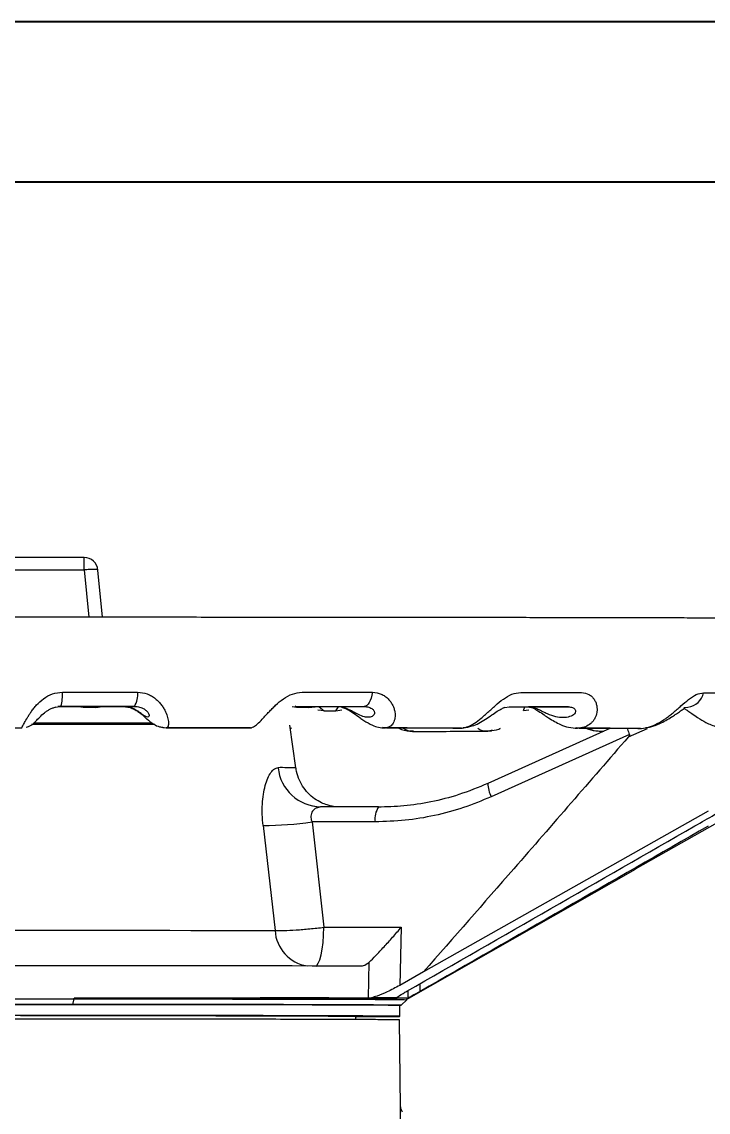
# Model space of a CAD drawing. Header units: millimetres. Extents: x 2160 to 4596, y 811 to 2534.
# Drawn here: x 3806.7 to 3931, y 2336.7 to 2534 of the extents above; entities that cross this region are included whole.
import ezdxf

# ---------------------------------------------------------------- set-up
doc = ezdxf.new("R2010")
doc.units = ezdxf.units.MM
doc.layers.add('AM_BOR', color=7, linetype='Continuous', lineweight=50)
doc.layers.add('粗实线', color=7, linetype='Continuous', lineweight=40)

# ---------------------------------------------------------------- blocks, each defined once
blk = doc.blocks.new('rA3')
at = {"layer": '粗实线'}
for p, q in [((753.384, 421.26), (333.384, 421.26)), ((748.384, 416.26), (358.384, 416.26))]:
    blk.add_line(p, q, dxfattribs=at)

msp = doc.modelspace()

# ---------------------------------------------------------------- linework, layer by layer
at = {"color": 7, "linetype": 'Continuous', "lineweight": 25}
for p, q in [((3818.045, 2437.106), (3785.07, 2437.106)), ((3818.045, 2434.85), (3818.045, 2437.106)), ((3785.07, 2434.85), (3818.045, 2434.85)), ((3818.045, 2434.85), (3818.867, 2426.288)), ((3821.355, 2426.288), (3820.533, 2434.845)), ((3812.872, 2410.049), (3813.648, 2410.144)), ((3813.824, 2410.166), (3813.285, 2410.142)), ((3813.648, 2410.144), (3813.824, 2410.166)), ((3813.824, 2410.166), (3827.131, 2410.163)), ((3817.834, 2409.985), (3816.589, 2410.137)), ((3820.118, 2409.985), (3817.834, 2409.985)), ((3820.118, 2409.985), (3821.362, 2410.136)), ((3827.131, 2410.163), (3825.134, 2410.139)), ((3856.549, 2409.965), (3855.693, 2410.077)), ((3856.549, 2409.965), (3856.201, 2410.263)), ((3856.247, 2410.147), (3868.708, 2410.136)), ((3858.689, 2409.963), (3856.549, 2409.965)), ((3858.689, 2409.963), (3859.85, 2410.113)), ((3861.455, 2409.366), (3860.328, 2409.511)), ((3860.575, 2410.113), (3861.455, 2409.366)), ((3861.455, 2409.366), (3863.572, 2409.368)), ((3863.572, 2409.368), (3864.045, 2410.099)), ((3863.572, 2409.368), (3864.694, 2409.515)), ((3868.708, 2410.136), (3863.921, 2410.115)), ((3894.164, 2409.995), (3894.952, 2410.105)), ((3894.952, 2410.105), (3905.718, 2410.088)), ((3897.557, 2409.412), (3897.796, 2410.07)), ((3897.557, 2409.412), (3898.513, 2409.56)), ((3905.718, 2410.088), (3898.469, 2410.07)), ((3926.67, 2409.936), (3927.302, 2410.043)), ((3832.248, 2406.37), (3832.987, 2406.305)), ((3832.506, 2406.347), (3832.896, 2406.284)), ((3832.952, 2406.294), (3832.906, 2406.313)), ((3848.143, 2406.284), (3848.35, 2406.305)), ((3856.356, 2399.038), (3855.266, 2406.796)), ((3855.359, 2406.134), (3855.572, 2406.27)), ((3872.035, 2406.341), (3872.757, 2406.271)), ((3872.663, 2406.261), (3872.035, 2406.341)), ((3872.663, 2406.261), (3872.494, 2406.297)), ((3872.998, 2406.261), (3872.663, 2406.261)), ((3877.67, 2405.653), (3877.077, 2405.728)), ((3877.077, 2405.728), (3877.432, 2405.728)), ((3877.467, 2405.692), (3877.077, 2405.728)), ((3886.336, 2406.244), (3886.487, 2406.26)), ((3889.192, 2405.667), (3891.08, 2405.669)), ((3890.855, 2405.662), (3891.189, 2405.724)), ((3891.08, 2405.669), (3891.78, 2405.747)), ((3913.202, 2406.193), (3891.11, 2396.222)), ((3891.78, 2405.747), (3891.206, 2405.68)), ((3891.908, 2405.857), (3891.486, 2405.75)), ((3907.007, 2406.291), (3907.653, 2406.218)), ((3911.689, 2405.702), (3912.116, 2405.703)), ((3916.542, 2404.632), (3920.016, 2406.178)), ((3916.744, 2405.102), (3891.72, 2393.806)), ((3860.442, 2391.923), (3859.505, 2392.093)), ((3860.831, 2391.973), (3860.45, 2391.875)), ((3871.338, 2391.978), (3860.827, 2391.973)), ((3930.99, 2391.209), (3879.464, 2362.136)), ((3917.811, 2380.757), (3936.111, 2391.132)), ((3850.423, 2388.622), (3852.58, 2369.606)), ((3870.72, 2389.268), (3859.291, 2389.263)), ((3859.291, 2389.263), (3861.432, 2370.187)), ((3876.802, 2357.386), (3917.833, 2380.718)), ((3861.432, 2370.187), (3875.422, 2370.194)), ((3875.422, 2370.194), (3875.146, 2359.682)), ((3869.486, 2357.388), (3869.647, 2363.865)), ((3879.464, 2362.136), (3875.146, 2359.682)), ((3878.838, 2358.594), (3878.884, 2360.022)), ((3876.592, 2358.708), (3876.595, 2357.336)), ((3816.014, 2356.242), (3816.21, 2357.244)), ((3816.21, 2357.244), (3816.21, 2357.347)), ((3870.044, 2357.453), (3869.486, 2357.388)), ((3874.525, 2357.426), (3874.438, 2357.366)), ((3875.192, 2354.086), (3875.192, 2356.086)), ((3875.443, 2356.086), (3876.443, 2357.086)), ((3876.443, 2357.189), (3876.802, 2357.386)), ((3876.443, 2357.086), (3876.443, 2357.19)), ((3876.707, 2357.394), (3876.595, 2357.336)), ((3867.192, 2353.498), (3867.192, 2354.099)), ((3875.463, 2325.063), (3875.092, 2353.428))]:
    msp.add_line(p, q, dxfattribs=at)
at = {"color": 7, "linetype": 'Continuous', "lineweight": 25, "flags": 128}
for points in [[(3814.098, 2412.75), (3815.805, 2412.75), (3817.51, 2412.75), (3819.214, 2412.749), (3820.916, 2412.749), (3822.617, 2412.748), (3824.315, 2412.748), (3826.011, 2412.747), (3827.704, 2412.747)], [(3857.476, 2412.731), (3859.09, 2412.73), (3860.699, 2412.728), (3862.301, 2412.727), (3863.897, 2412.726), (3865.487, 2412.724), (3867.07, 2412.723), (3868.647, 2412.721), (3870.217, 2412.72)], [(3870.217, 2412.72), (3870.114, 2412.174), (3869.978, 2411.672), (3869.814, 2411.227), (3869.624, 2410.847), (3869.414, 2410.543), (3869.188, 2410.319), (3868.95, 2410.183), (3868.708, 2410.136)], [(3897.053, 2412.688), (3898.464, 2412.686), (3899.866, 2412.684), (3901.258, 2412.682), (3902.639, 2412.68), (3904.01, 2412.677), (3905.371, 2412.675), (3906.721, 2412.673), (3908.061, 2412.671)], [(3930.131, 2412.625), (3931.244, 2412.622), (3932.343, 2412.619), (3933.429, 2412.616), (3934.502, 2412.614), (3935.561, 2412.611), (3936.606, 2412.608), (3937.638, 2412.605), (3938.656, 2412.602)], [(3821.362, 2410.136), (3820.766, 2410.136), (3820.17, 2410.136), (3819.574, 2410.136), (3818.978, 2410.136), (3818.381, 2410.136), (3817.784, 2410.136), (3817.186, 2410.137), (3816.589, 2410.137)], [(3830.852, 2406.892), (3830.41, 2406.893), (3826.628, 2406.897), (3822.68, 2406.901), (3818.592, 2406.905), (3814.392, 2406.907), (3810.108, 2406.909), (3808.509, 2406.91)], [(3891.218, 2396.266), (3891.124, 2396.24), (3891.11, 2396.222)], [(3784.588, 2369.663), (3789.075, 2369.666), (3793.64, 2369.667), (3798.255, 2369.668), (3802.892, 2369.669), (3807.521, 2369.668), (3812.113, 2369.667), (3816.642, 2369.664), (3821.077, 2369.661), (3825.391, 2369.658), (3829.558, 2369.653), (3833.552, 2369.648), (3837.348, 2369.643), (3840.922, 2369.636), (3844.252, 2369.629), (3847.318, 2369.622), (3850.1, 2369.614), (3852.58, 2369.606)], [(3859.976, 2363.187), (3860.129, 2363.287), (3860.42, 2363.679), (3860.69, 2364.319), (3860.929, 2365.184), (3861.13, 2366.244), (3861.283, 2367.46), (3861.386, 2368.79), (3861.432, 2370.187)], [(3868.193, 2363.16), (3865.546, 2363.17), (3862.573, 2363.18), (3859.29, 2363.189), (3855.712, 2363.198), (3851.859, 2363.206), (3847.749, 2363.213), (3843.404, 2363.22), (3838.846, 2363.226), (3834.099, 2363.231), (3829.185, 2363.236), (3824.132, 2363.24), (3818.964, 2363.243), (3813.707, 2363.245), (3808.39, 2363.246), (3803.038, 2363.247), (3797.679, 2363.247), (3792.341, 2363.246), (3787.05, 2363.244), (3781.834, 2363.241), (3776.72, 2363.238)], [(3774.012, 2357.236), (3779.069, 2357.24), (3784.243, 2357.243), (3789.506, 2357.245), (3794.831, 2357.246), (3800.192, 2357.247), (3805.56, 2357.247), (3810.909, 2357.246), (3816.21, 2357.244)], [(3774.381, 2356.234), (3779.371, 2356.238), (3784.475, 2356.241), (3789.668, 2356.243), (3794.922, 2356.244), (3800.211, 2356.245), (3805.507, 2356.245), (3810.784, 2356.244), (3816.014, 2356.242)], [(3875.192, 2356.086), (3875.181, 2356.089), (3874.919, 2356.1), (3874.307, 2356.111), (3873.349, 2356.121), (3872.05, 2356.132), (3870.416, 2356.142), (3868.454, 2356.152), (3866.174, 2356.162), (3863.587, 2356.171), (3860.704, 2356.18), (3857.541, 2356.189), (3854.111, 2356.197), (3850.432, 2356.204), (3846.52, 2356.211), (3842.395, 2356.217), (3838.075, 2356.223), (3833.583, 2356.228), (3828.938, 2356.232), (3824.163, 2356.236), (3819.282, 2356.239), (3814.316, 2356.241), (3809.291, 2356.243), (3804.229, 2356.244)], [(3816.014, 2356.242), (3821.052, 2356.239), (3825.993, 2356.236), (3830.813, 2356.232), (3835.489, 2356.227), (3839.999, 2356.222), (3844.32, 2356.215), (3848.431, 2356.209), (3852.312, 2356.201), (3855.943, 2356.193), (3859.309, 2356.185), (3862.391, 2356.176), (3865.175, 2356.167), (3867.647, 2356.157), (3869.796, 2356.147), (3871.61, 2356.136), (3873.081, 2356.126), (3874.202, 2356.115), (3874.967, 2356.104), (3875.373, 2356.093), (3875.417, 2356.082), (3875.192, 2356.073)], [(3816.21, 2357.347), (3821.316, 2357.345), (3826.323, 2357.341), (3831.209, 2357.337), (3835.949, 2357.332), (3840.519, 2357.327), (3844.899, 2357.321), (3849.065, 2357.314), (3852.999, 2357.306), (3856.68, 2357.298), (3860.09, 2357.29), (3863.214, 2357.281), (3866.036, 2357.271), (3868.542, 2357.261), (3870.72, 2357.251), (3872.558, 2357.241), (3874.049, 2357.23), (3874.682, 2357.224)], [(3816.21, 2357.244), (3821.316, 2357.241), (3826.323, 2357.238), (3831.209, 2357.234), (3835.949, 2357.229), (3840.519, 2357.223), (3844.899, 2357.217), (3849.065, 2357.21), (3852.999, 2357.203), (3856.68, 2357.195), (3860.09, 2357.186), (3863.214, 2357.177), (3866.036, 2357.168), (3868.542, 2357.158), (3870.72, 2357.148), (3872.558, 2357.137), (3874.049, 2357.126), (3875.185, 2357.115), (3875.961, 2357.104), (3876.372, 2357.093), (3876.443, 2357.086)], [(3867.192, 2354.015), (3867.353, 2354.016), (3869.475, 2354.026), (3871.275, 2354.036), (3872.742, 2354.046), (3873.871, 2354.057), (3874.656, 2354.067), (3875.094, 2354.078), (3875.181, 2354.089), (3874.919, 2354.1), (3874.307, 2354.111), (3873.349, 2354.121), (3872.05, 2354.132), (3870.416, 2354.142), (3868.454, 2354.152), (3866.174, 2354.162), (3863.587, 2354.171), (3860.704, 2354.18), (3857.541, 2354.189), (3854.111, 2354.197), (3850.432, 2354.204), (3846.52, 2354.211), (3842.395, 2354.217), (3838.075, 2354.223), (3833.583, 2354.228), (3828.938, 2354.232), (3824.163, 2354.236), (3819.282, 2354.239), (3814.316, 2354.241), (3809.291, 2354.243), (3804.229, 2354.244)], [(3806.492, 2354.227), (3811.265, 2354.226), (3815.988, 2354.224), (3820.635, 2354.221), (3825.18, 2354.218), (3829.6, 2354.214), (3833.871, 2354.209), (3837.971, 2354.204), (3841.877, 2354.198), (3845.568, 2354.191), (3849.026, 2354.184), (3852.231, 2354.176), (3855.166, 2354.168), (3857.816, 2354.16), (3860.166, 2354.151), (3862.205, 2354.141), (3863.921, 2354.132), (3865.304, 2354.122), (3866.348, 2354.112), (3867.048, 2354.102), (3867.398, 2354.091), (3867.398, 2354.081), (3867.192, 2354.074)]]:
    msp.add_lwpolyline(points, dxfattribs=at)
at = {"color": 7, "linetype": 'Continuous', "lineweight": 25}
for centre, radius, start, end in [((3818.045, 2434.606), 2.5, 5.48335, 89.99975), ((3806.357, 2412.262), 7.756, 344.31989, 3.60709), ((3823.634, 2412.294), 4.095, 328.64341, 6.35188), ((3926.989, 2413.228), 3.2, 275.6221, 349.13259), ((3853.686, 2312.698), 86.382, 88.22863, 90.36633), ((3861.029, 2399.909), 7.939, 186.01237, 268.57478), ((3896.323, 2396.253), 5.213, 180.34227, 207.99964), ((3874.267, 2389.883), 3.6, 144.41671, 189.84152), ((3850.388, 2450.79), 62.168, 270.03279, 278.23411), ((3859.522, 2370.053), 6.956, 183.69146, 260.57483), ((3864.643, 1108.91), 1248.554, 89.54649, 89.75213), ((3876.736, 2357.184), 0.212, 71.75911, 97.754)]:
    msp.add_arc(centre, radius, start, end, dxfattribs=at)
msp.add_open_spline([(3820.533, 2434.845), (3820.493, 2434.873), (3820.414, 2434.929), (3819.837, 2434.954), (3819.017, 2434.932), (3818.369, 2434.877), (3818.045, 2434.85)], degree=3, dxfattribs=at)
for points, knots in [([(3963.166, 2406.009), (3963.221, 2406.015), (3963.362, 2406.03), (3963.744, 2406.087), (3964.312, 2406.2), (3965.033, 2406.393), (3965.946, 2406.72), (3967.071, 2407.267), (3968.329, 2408.115), (3969.557, 2409.277), (3970.608, 2410.693), (3971.401, 2412.288), (3971.901, 2414.002), (3972.089, 2415.778), (3971.96, 2417.56), (3971.518, 2419.292), (3970.776, 2420.917), (3969.759, 2422.385), (3968.499, 2423.649), (3967.134, 2424.601), (3965.875, 2425.208), (3964.879, 2425.549), (3964.121, 2425.737), (3963.539, 2425.84), (3963.095, 2425.897), (3962.727, 2425.93), (3962.313, 2425.955), (3961.923, 2425.968), (3961.334, 2425.982), (3960.549, 2425.995), (3959.616, 2426.007), (3958.43, 2426.02), (3957.046, 2426.032), (3955.383, 2426.045), (3953.449, 2426.058), (3951.246, 2426.071), (3948.78, 2426.084), (3946.054, 2426.096), (3943.074, 2426.109), (3939.845, 2426.121), (3936.373, 2426.133), (3932.665, 2426.145), (3928.726, 2426.156), (3924.565, 2426.167), (3920.188, 2426.178), (3915.604, 2426.188), (3910.82, 2426.198), (3905.847, 2426.208), (3900.692, 2426.217), (3895.365, 2426.226), (3889.877, 2426.234), (3884.238, 2426.241), (3878.459, 2426.248), (3872.552, 2426.255), (3866.528, 2426.261), (3860.403, 2426.266), (3854.191, 2426.271), (3847.911, 2426.276), (3841.586, 2426.28), (3835.253, 2426.283), (3828.977, 2426.285), (3822.926, 2426.287), (3817.481, 2426.289), (3812.705, 2426.29), (3807.576, 2426.29), (3803.94, 2426.29), (3801.693, 2426.29)], [0, 0, 0, 0, 0.0017465, 0.0044658, 0.0070078, 0.0098268, 0.0132699, 0.01777, 0.0233681, 0.0295284, 0.0358372, 0.0421771, 0.0485239, 0.0548725, 0.0612218, 0.0675716, 0.0739223, 0.080274, 0.0866264, 0.0929737, 0.0980915, 0.1017275, 0.1047111, 0.1075398, 0.110673, 0.1150505, 0.1222946, 0.1411051, 0.1636746, 0.1818588, 0.204115, 0.2240384, 0.2453355, 0.2673737, 0.2899055, 0.3127692, 0.3358643, 0.359126, 0.3825109, 0.405989, 0.4295389, 0.4531449, 0.4767954, 0.5004811, 0.5241948, 0.5479305, 0.5716831, 0.5954484, 0.619222, 0.6430003, 0.666779, 0.690554, 0.7143201, 0.7380713, 0.7617997, 0.7854945, 0.8091398, 0.8327115, 0.8561692, 0.8794397, 0.9023738, 0.9246109, 0.9449865, 0.9610624, 0.975932, 1, 1, 1, 1]), ([(3806.753, 2406.316), (3806.807, 2406.395), (3806.912, 2406.548), (3807.245, 2407.199), (3807.651, 2407.955), (3808.086, 2408.669), (3808.461, 2409.231), (3808.899, 2409.818), (3809.591, 2410.629), (3810.648, 2411.6), (3812.252, 2412.547), (3813.483, 2412.682), (3814.098, 2412.75)], [0, 0, 0, 0, 0.12815128, 0.24968425, 0.38014414, 0.44118834, 0.49971966, 0.56356941, 0.62458975, 0.74964254, 0.87500653, 1, 1, 1, 1]), ([(3827.704, 2412.747), (3828.308, 2412.682), (3829.21, 2412.584), (3830.255, 2412.057), (3830.948, 2411.575), (3831.551, 2411.011), (3832.047, 2410.417), (3832.455, 2409.801), (3832.866, 2409.016), (3833.126, 2408.273), (3833.258, 2407.628), (3833.308, 2407.069), (3833.251, 2406.529), (3833.077, 2406.381), (3832.987, 2406.306)], [0, 0, 0, 0, 0.1244726, 0.1859089, 0.2498878, 0.3111053, 0.3751889, 0.4362181, 0.5000981, 0.6195311, 0.6833816, 0.7502528, 0.8718565, 1, 1, 1, 1]), ([(3848.212, 2406.295), (3848.424, 2406.369), (3848.837, 2406.513), (3849.607, 2407.156), (3850.332, 2407.908), (3850.985, 2408.623), (3851.502, 2409.186), (3852.061, 2409.775), (3852.888, 2410.591), (3854.054, 2411.57), (3855.697, 2412.526), (3856.883, 2412.662), (3857.476, 2412.731)], [0, 0, 0, 0, 0.1280635, 0.2496605, 0.3801541, 0.4411983, 0.4997165, 0.5635714, 0.6245804, 0.7496419, 0.8750131, 1, 1, 1, 1]), ([(3870.217, 2412.72), (3870.773, 2412.654), (3871.602, 2412.554), (3872.509, 2412.021), (3873.085, 2411.534), (3873.555, 2410.966), (3873.905, 2410.368), (3874.15, 2409.748), (3874.332, 2408.959), (3874.334, 2408.215), (3874.185, 2407.571), (3873.94, 2407.015), (3873.495, 2406.481), (3873.007, 2406.342), (3872.757, 2406.271)], [0, 0, 0, 0, 0.1244778, 0.1858957, 0.249876, 0.3110978, 0.3752041, 0.4362225, 0.5001072, 0.6195243, 0.6833849, 0.7502763, 0.8719414, 1, 1, 1, 1]), ([(3886.462, 2406.253), (3886.82, 2406.323), (3887.519, 2406.458), (3888.681, 2407.092), (3889.682, 2407.842), (3890.514, 2408.557), (3891.14, 2409.121), (3891.786, 2409.713), (3892.695, 2410.532), (3893.893, 2411.517), (3895.464, 2412.482), (3896.524, 2412.619), (3897.053, 2412.688)], [0, 0, 0, 0, 0.12798414, 0.24964221, 0.38016298, 0.44120626, 0.49971221, 0.56357312, 0.62457328, 0.74964181, 0.87501882, 1, 1, 1, 1]), ([(3908.061, 2412.671), (3908.529, 2412.603), (3909.227, 2412.503), (3909.932, 2411.964), (3910.35, 2411.474), (3910.653, 2410.901), (3910.83, 2410.299), (3910.893, 2409.676), (3910.831, 2408.884), (3910.572, 2408.139), (3910.151, 2407.497), (3909.624, 2406.943), (3908.818, 2406.415), (3908.048, 2406.284), (3907.653, 2406.218)], [0, 0, 0, 0, 0.124482, 0.1858845, 0.2498661, 0.3110911, 0.3752157, 0.4362261, 0.5001158, 0.6195186, 0.6833865, 0.7502937, 0.8720137, 1, 1, 1, 1]), ([(3918.913, 2406.193), (3919.395, 2406.259), (3920.335, 2406.386), (3921.815, 2407.014), (3923.03, 2407.762), (3923.987, 2408.476), (3924.683, 2409.041), (3925.373, 2409.634), (3926.305, 2410.457), (3927.454, 2411.447), (3928.845, 2412.417), (3929.703, 2412.556), (3930.131, 2412.625)], [0, 0, 0, 0, 0.1279194, 0.2496295, 0.3801702, 0.4412122, 0.4997079, 0.5635745, 0.6245684, 0.7496421, 0.8750234, 1, 1, 1, 1]), ([(3807.556, 2406.408), (3807.693, 2406.445), (3808.426, 2406.638), (3809.068, 2407.261), (3809.959, 2408.187), (3810.647, 2408.865), (3811.302, 2409.356), (3811.812, 2409.66), (3812.349, 2409.904), (3812.711, 2410.005), (3812.894, 2410.057)], [0, 0, 0, 0, 0.0714083, 0.3809344, 0.5556887, 0.7203323, 0.7949508, 0.8649836, 0.932048, 1, 1, 1, 1]), ([(3816.589, 2410.137), (3815.953, 2410.137), (3814.682, 2410.139), (3813.751, 2410.141), (3813.285, 2410.142)], [0, 0, 0, 0, 0.5000497, 1, 1, 1, 1]), ([(3825.134, 2410.139), (3824.562, 2410.138), (3823.419, 2410.136), (3822.048, 2410.136), (3821.362, 2410.136)], [0, 0, 0, 0, 0.4999263, 1, 1, 1, 1]), ([(3825.089, 2410.139), (3825.376, 2410.124), (3825.925, 2410.096), (3826.743, 2409.832), (3827.466, 2409.462), (3828.226, 2408.932), (3828.825, 2408.402), (3829.561, 2407.714), (3830.503, 2406.982), (3831.548, 2406.461), (3832.13, 2406.396), (3832.368, 2406.37)], [0, 0, 0, 0, 0.093408, 0.1791879, 0.26097, 0.3408111, 0.4814037, 0.5675837, 0.7643431, 0.9034002, 1, 1, 1, 1]), ([(3827.131, 2410.163), (3827.455, 2410.139), (3828.102, 2410.091), (3828.91, 2409.731), (3829.449, 2409.289), (3829.794, 2408.756), (3829.797, 2408.327), (3829.539, 2408.165), (3829.1, 2408.316), (3828.532, 2408.739), (3827.797, 2409.273), (3827.04, 2409.714), (3826.115, 2410.068), (3825.461, 2410.115), (3825.134, 2410.139)], [0, 0, 0, 0, 0.0625764, 0.1252848, 0.1848998, 0.2501233, 0.3749307, 0.5001323, 0.6253324, 0.7502715, 0.8127295, 0.8750555, 0.937394, 1, 1, 1, 1]), ([(3863.921, 2410.115), (3863.264, 2410.114), (3861.95, 2410.113), (3860.55, 2410.113), (3859.85, 2410.113)], [0, 0, 0, 0, 0.4999268, 1, 1, 1, 1]), ([(3868.708, 2410.136), (3869.004, 2410.112), (3869.598, 2410.064), (3870.257, 2409.704), (3870.593, 2409.261), (3870.625, 2408.729), (3870.209, 2408.3), (3869.456, 2408.138), (3868.537, 2408.289), (3867.599, 2408.713), (3866.641, 2409.247), (3865.787, 2409.689), (3864.849, 2410.044), (3864.231, 2410.091), (3863.921, 2410.115)], [0, 0, 0, 0, 0.0625764, 0.1252848, 0.1848997, 0.2501233, 0.3749307, 0.5001323, 0.6253324, 0.7502715, 0.8127295, 0.8750555, 0.937394, 1, 1, 1, 1]), ([(3864.64, 2410.023), (3864.872, 2409.955), (3865.336, 2409.82), (3866.094, 2409.421), (3867.002, 2408.832), (3867.837, 2408.208), (3868.908, 2407.447), (3870.019, 2406.802), (3871.343, 2406.338), (3872.118, 2406.284), (3872.534, 2406.255)], [0, 0, 0, 0, 0.0868567, 0.1736311, 0.259945, 0.4143185, 0.5098834, 0.7141667, 0.8464297, 1, 1, 1, 1]), ([(3886.637, 2406.327), (3887.182, 2406.391), (3888.534, 2406.549), (3890.244, 2407.544), (3891.761, 2408.574), (3892.648, 2409.177), (3893.248, 2409.54), (3893.748, 2409.817), (3894.013, 2409.934), (3894.188, 2410.011)], [0, 0, 0, 0, 0.2069628, 0.5134188, 0.657871, 0.7839565, 0.8407461, 0.8942908, 1, 1, 1, 1]), ([(3905.718, 2410.088), (3905.967, 2410.064), (3906.467, 2410.016), (3906.932, 2409.655), (3907.042, 2409.212), (3906.76, 2408.679), (3905.953, 2408.251), (3904.756, 2408.09), (3903.418, 2408.242), (3902.174, 2408.666), (3901.058, 2409.2), (3900.166, 2409.643), (3899.278, 2409.998), (3898.739, 2410.046), (3898.469, 2410.07)], [0, 0, 0, 0, 0.0625764, 0.1252848, 0.1848997, 0.2501233, 0.3749307, 0.5001323, 0.6253324, 0.7502715, 0.8127295, 0.8750555, 0.937394, 1, 1, 1, 1]), ([(3898.475, 2410.07), (3898.574, 2410.062), (3898.763, 2410.047), (3899.189, 2409.903), (3899.708, 2409.65), (3900.415, 2409.227), (3901.232, 2408.671), (3902.545, 2407.78), (3904.007, 2406.94), (3905.778, 2406.317), (3906.798, 2406.244), (3907.341, 2406.205)], [0, 0, 0, 0, 0.0777427, 0.1484194, 0.2140198, 0.2762986, 0.3839969, 0.4687636, 0.693002, 0.8364791, 1, 1, 1, 1]), ([(3919.638, 2406.328), (3919.952, 2406.358), (3920.819, 2406.441), (3922.431, 2407.092), (3923.905, 2407.937), (3925.081, 2408.731), (3925.697, 2409.151), (3926.168, 2409.471), (3926.47, 2409.68), (3926.656, 2409.834), (3926.666, 2409.909), (3926.671, 2409.948)], [0, 0, 0, 0, 0.1081936, 0.2986092, 0.5541821, 0.6356454, 0.7353857, 0.7943785, 0.8571682, 0.9253812, 1, 1, 1, 1]), ([(3926.618, 2409.823), (3926.668, 2409.793), (3926.831, 2409.695), (3927.332, 2409.358), (3928.097, 2408.806), (3929.188, 2408.045), (3930.689, 2407.163), (3932.666, 2406.334), (3934.142, 2406.207), (3934.943, 2406.138)], [0, 0, 0, 0, 0.0359342, 0.1176904, 0.2156757, 0.3473896, 0.5215507, 0.740469, 1, 1, 1, 1]), ([(3808.865, 2407.182), (3810.942, 2407.181), (3815.28, 2407.179), (3821.595, 2407.174), (3826.735, 2407.169), (3829.486, 2407.165), (3830.357, 2407.164)], [0, 0, 0, 0, 0.27176479, 0.56750305, 0.86324131, 1, 1, 1, 1]), ([(3791.042, 2406.318), (3793.656, 2406.318), (3798.89, 2406.318), (3804.13, 2406.316), (3806.753, 2406.316)], [0, 0, 0, 0, 0.4994046, 1, 1, 1, 1]), ([(3832.854, 2406.284), (3834.707, 2406.283), (3838.511, 2406.281), (3843.572, 2406.278), (3846.753, 2406.276), (3848.027, 2406.276)], [0, 0, 0, 0, 0.3629631, 0.7448966, 1, 1, 1, 1]), ([(3848.143, 2406.284), (3845.637, 2406.286), (3840.62, 2406.289), (3835.51, 2406.292), (3832.952, 2406.294)], [0, 0, 0, 0, 0.4994071, 1, 1, 1, 1]), ([(3832.987, 2406.306), (3835.545, 2406.304), (3840.666, 2406.301), (3845.695, 2406.297), (3848.212, 2406.295)], [0, 0, 0, 0, 0.4994057, 1, 1, 1, 1]), ([(3872.757, 2406.271), (3875.085, 2406.269), (3879.746, 2406.263), (3884.222, 2406.257), (3886.462, 2406.253)], [0, 0, 0, 0, 0.4994067, 1, 1, 1, 1]), ([(3886.336, 2406.244), (3884.107, 2406.247), (3879.864, 2406.252), (3875.445, 2406.258), (3873.348, 2406.26)], [0, 0, 0, 0, 0.5254004, 1, 1, 1, 1]), ([(3875.013, 2406.252), (3875.172, 2406.167), (3875.959, 2405.749), (3876.821, 2405.691), (3877.509, 2405.645)], [0, 0, 0, 0, 0.2028461, 1, 1, 1, 1]), ([(3875.8, 2406.251), (3875.988, 2406.122), (3876.602, 2405.701), (3877.111, 2405.696), (3877.463, 2405.693)], [0, 0, 0, 0, 0.3060772, 1, 1, 1, 1]), ([(3877.461, 2405.645), (3877.894, 2405.646), (3880.203, 2405.648), (3884.07, 2405.653), (3887.431, 2405.658), (3889.008, 2405.66)], [0, 0, 0, 0, 0.1090203, 0.5818722, 1, 1, 1, 1]), ([(3889.008, 2405.66), (3889.22, 2405.66), (3889.855, 2405.661), (3890.466, 2405.662), (3890.874, 2405.662)], [0, 0, 0, 0, 0.3329005, 1, 1, 1, 1]), ([(3891.08, 2405.669), (3890.562, 2405.669), (3889.875, 2405.67), (3889.419, 2406.123), (3889.307, 2406.234)], [0, 0, 0, 0, 0.7544677, 1, 1, 1, 1]), ([(3891.405, 2405.764), (3891.969, 2405.807), (3892.65, 2405.859), (3893.31, 2406.174), (3893.423, 2406.228)], [0, 0, 0, 0, 0.82759888, 1, 1, 1, 1]), ([(3907.503, 2406.209), (3907.345, 2406.219), (3907.156, 2406.232), (3907.028, 2406.283), (3907.007, 2406.291)], [0, 0, 0, 0, 0.8414692, 1, 1, 1, 1]), ([(3918.738, 2406.185), (3916.933, 2406.189), (3913.321, 2406.197), (3909.444, 2406.205), (3907.503, 2406.209)], [0, 0, 0, 0, 0.4994087, 1, 1, 1, 1]), ([(3907.653, 2406.218), (3909.594, 2406.214), (3913.48, 2406.206), (3917.101, 2406.197), (3918.913, 2406.193)], [0, 0, 0, 0, 0.4994076, 1, 1, 1, 1]), ([(3908.914, 2406.202), (3909.196, 2406.095), (3910.058, 2405.767), (3910.923, 2405.725), (3911.505, 2405.697)], [0, 0, 0, 0, 0.3268445, 1, 1, 1, 1]), ([(3909.353, 2406.201), (3909.51, 2406.12), (3910.321, 2405.701), (3911.078, 2405.702), (3911.689, 2405.702)], [0, 0, 0, 0, 0.1932962, 1, 1, 1, 1]), ([(3916.33, 2406.187), (3916.346, 2406.137), (3916.451, 2405.815), (3916.61, 2405.429), (3916.744, 2405.102)], [0, 0, 0, 0, 0.1526641, 1, 1, 1, 1]), ([(3916.542, 2404.632), (3909.64, 2396.682), (3897.316, 2382.485), (3884.919, 2368.354), (3879.464, 2362.136)], [0, 0, 0, 0, 0.5600003, 1, 1, 1, 1]), ([(3916.744, 2405.102), (3916.75, 2405.083), (3916.763, 2405.037), (3916.746, 2404.939), (3916.677, 2404.796), (3916.593, 2404.695), (3916.542, 2404.632)], [0, 0, 0, 0, 0.1147934, 0.2642503, 0.5426543, 1, 1, 1, 1]), ([(3928.6, 2388.544), (3929.783, 2389.224), (3935.697, 2392.622), (3944.811, 2397.87), (3952.705, 2402.442), (3955.899, 2404.291)], [0, 0, 0, 0, 0.1295721, 0.6478768, 1, 1, 1, 1]), ([(3850.423, 2388.622), (3850.364, 2389.28), (3850.246, 2390.589), (3850.279, 2392.493), (3850.456, 2394.272), (3850.79, 2395.871), (3851.253, 2397.223), (3851.829, 2398.251), (3852.465, 2398.95), (3852.913, 2399.036), (3853.134, 2399.078)], [0, 0, 0, 0, 0.1262135, 0.2512855, 0.3774369, 0.5006266, 0.6257769, 0.7501083, 0.876543, 1, 1, 1, 1]), ([(3863.682, 2391.975), (3863.627, 2391.98), (3863.5, 2391.992), (3863.154, 2392.041), (3862.642, 2392.141), (3861.9, 2392.342), (3860.881, 2392.744), (3859.69, 2393.441), (3858.513, 2394.461), (3857.513, 2395.733), (3856.803, 2397.184), (3856.425, 2398.314), (3856.385, 2398.947), (3856.379, 2399.043)], [0, 0, 0, 0, 0.029082, 0.0680689, 0.1120949, 0.1798403, 0.2758785, 0.404412, 0.5453155, 0.6882167, 0.8313933, 0.974618, 1, 1, 1, 1]), ([(3891.11, 2396.222), (3889.377, 2395.508), (3886.015, 2394.121), (3880.889, 2392.83), (3875.983, 2392.065), (3872.783, 2391.976), (3871.229, 2391.934)], [0, 0, 0, 0, 0.2733047, 0.5299772, 0.7718071, 1, 1, 1, 1]), ([(3891.72, 2393.806), (3890.052, 2393.113), (3886.714, 2391.726), (3881.478, 2390.342), (3876.133, 2389.437), (3872.528, 2389.325), (3870.72, 2389.268)], [0, 0, 0, 0, 0.2492462, 0.4987214, 0.7485201, 1, 1, 1, 1]), ([(3860.45, 2391.875), (3860.318, 2391.851), (3859.934, 2391.781), (3859.466, 2391.355), (3859.161, 2390.805), (3859.052, 2390.324), (3859.082, 2389.791), (3859.22, 2389.442), (3859.291, 2389.263)], [0, 0, 0, 0, 0.1521978, 0.4444541, 0.5839191, 0.7193022, 0.8553903, 1, 1, 1, 1]), ([(3876.452, 2358.628), (3885.146, 2363.61), (3902.534, 2373.573), (3919.911, 2383.553), (3928.6, 2388.544)], [0, 0, 0, 0, 0.4999998, 1, 1, 1, 1]), ([(3931.014, 2388.507), (3922.32, 2383.517), (3904.933, 2373.537), (3887.536, 2363.575), (3878.838, 2358.594)], [0, 0, 0, 0, 0.49999991, 1, 1, 1, 1]), ([(3852.58, 2369.606), (3853.085, 2369.6), (3854.092, 2369.587), (3856.333, 2369.703), (3858.86, 2369.901), (3860.575, 2370.091), (3861.432, 2370.187)], [0, 0, 0, 0, 0.25036705, 0.50052482, 0.75010341, 1, 1, 1, 1]), ([(3869.647, 2363.865), (3870.018, 2364.253), (3870.761, 2365.027), (3872.305, 2366.642), (3873.882, 2368.369), (3874.908, 2369.585), (3875.422, 2370.194)], [0, 0, 0, 0, 0.2499495, 0.4997482, 0.7494576, 1, 1, 1, 1]), ([(3869.647, 2363.865), (3869.286, 2363.569), (3868.825, 2363.189), (3868.306, 2363.166), (3868.193, 2363.16)], [0, 0, 0, 0, 0.7807887, 1, 1, 1, 1]), ([(3875.146, 2359.682), (3874.392, 2359.275), (3872.997, 2358.521), (3871.172, 2357.749), (3870.367, 2357.538), (3870.044, 2357.453)], [0, 0, 0, 0, 0.413014, 0.7645313, 1, 1, 1, 1]), ([(3874.525, 2357.426), (3874.92, 2357.689), (3875.505, 2358.079), (3876.22, 2358.494), (3876.452, 2358.628)], [0, 0, 0, 0, 0.67543597, 1, 1, 1, 1]), ([(3878.838, 2358.594), (3878.342, 2358.311), (3877.605, 2357.892), (3876.928, 2357.517), (3876.707, 2357.394)], [0, 0, 0, 0, 0.6730898, 1, 1, 1, 1]), ([(3869.486, 2357.388), (3868.552, 2357.39), (3866.683, 2357.395), (3863.275, 2357.399), (3859.427, 2357.401), (3855.152, 2357.401), (3850.541, 2357.4), (3845.591, 2357.396), (3840.277, 2357.39), (3833.686, 2357.381), (3825.706, 2357.368), (3819.393, 2357.354), (3816.21, 2357.347)], [0, 0, 0, 0, 0.0890148, 0.1780296, 0.2696304, 0.3612313, 0.4502461, 0.5392609, 0.6308618, 0.7224627, 0.8600618, 1, 1, 1, 1]), ([(3876.595, 2357.336), (3876.412, 2357.341), (3876.045, 2357.353), (3874.974, 2357.362), (3874.438, 2357.366)], [0, 0, 0, 0, 0.4998371, 1, 1, 1, 1]), ([(3875.092, 2353.428), (3874.971, 2353.434), (3874.728, 2353.448), (3872.779, 2353.468), (3869.703, 2353.488), (3865.439, 2353.506), (3860.091, 2353.524), (3853.742, 2353.539), (3846.503, 2353.553), (3838.497, 2353.564), (3829.861, 2353.573), (3820.744, 2353.58), (3811.3, 2353.584), (3804.895, 2353.585), (3801.692, 2353.585)], [0, 0, 0, 0, 0.08331703, 0.16665184, 0.24998666, 0.33332147, 0.41665629, 0.49999111, 0.58332592, 0.66666074, 0.74999555, 0.83333037, 0.91666518, 1, 1, 1, 1]), ([(3875.684, 2336.736), (3875.575, 2336.913), (3875.354, 2337.269), (3875.315, 2337.686), (3875.295, 2337.896)], [0, 0, 0, 0, 0.4971187, 1, 1, 1, 1])]:
    msp.add_open_spline(points, degree=3, knots=knots, dxfattribs=at)

# ---------------------------------------------------------------- block references
at = {"layer": 'AM_BOR', "xscale": 5.80078125, "yscale": 5.80078125, "zscale": 5.80078125}
msp.add_blockref('rA3', (226.083, 90.406), dxfattribs=at)

doc.saveas('drawing.dxf')
